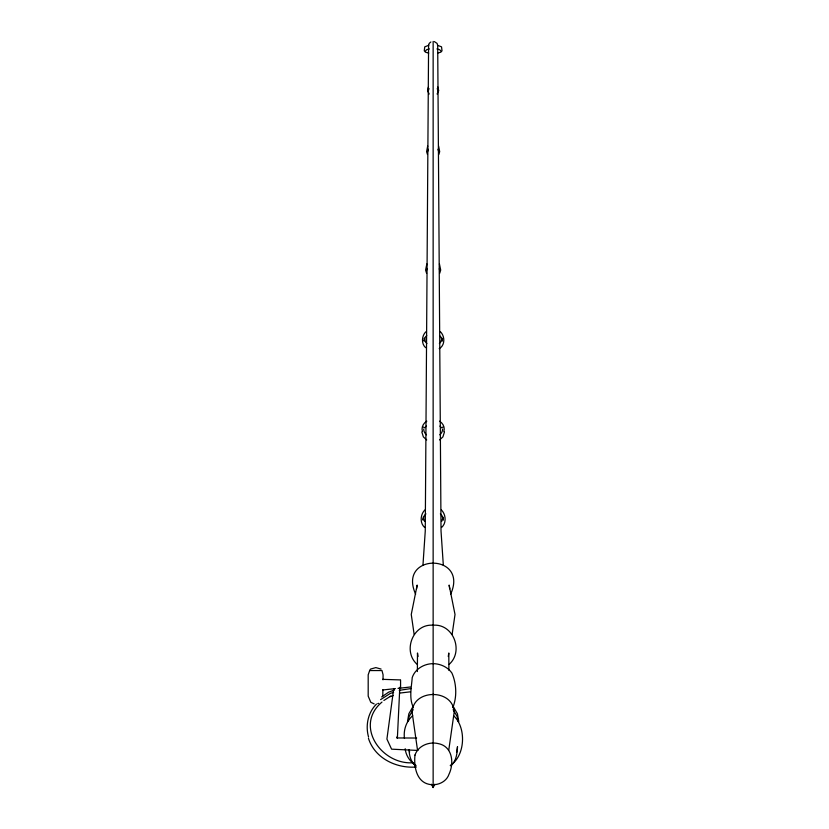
<?xml version="1.0" encoding="UTF-8"?>
<svg xmlns="http://www.w3.org/2000/svg" width="829" height="829" viewBox="0 0 829 829"><rect width="100%" height="100%" fill="white"/><g stroke="black" fill="none" stroke-linecap="round" stroke-linejoin="round"><path stroke-width="1.24" d="M417.381 671.552L417.484 652.993L418.023 656.506M382.791 696.142L382.874 689.873M383.019 679.832L383.081 674.816L381.982 670.557L369.672 670.557M399.806 687.293L397.36 738.463L396.645 737.136L397.702 737.955L416.645 738.038M422.956 565.254L425.256 531.078L428.583 45.398L429.194 43.419L430.862 41.978M423.122 518.073L422.925 520.104L424.293 515.679L425.919 513.845M393.734 688.526L386.915 739.074L391.589 749.167L417.951 750.452M448.758 750.172L454.157 712.349C453.525 688.567 412.759 688.567 412.127 712.349L417.526 750.172M452.137 634.382L455.017 614.476L449.131 585.067L449.691 588.787M428.386 90.641L429.018 88.579M427.567 151.655L428.313 149.241M426.707 270.057L426.925 268.617M416.593 588.787L417.153 585.067L411.257 614.476L414.137 634.382M444.448 431.971L442.924 436.862L439.577 439.93M407.495 721.562L408.863 713.717L412.977 706.66M408.396 721.116L409.08 716.65L413.153 709.665M443.059 517.068L441.733 521.358M448.261 656.506L448.8 652.993L448.893 670.309M456.665 752.183L457.504 746.722C457.152 753.561 456.354 761.074 450.789 765.82M369.931 669.78L368.19 674.816L368.19 696.142L370.791 702.287L374.169 703.904M425.578 50.849L426.593 49.74L429.36 48.921M428.406 87.014L427.557 90.641L429.194 94.05M427.691 145.977L426.603 151.655L427.474 154.484M438.81 154.484L439.681 151.655L438.582 145.977M426.852 263.923L425.588 270.057L426.603 273.321M439.681 273.321L440.696 270.057L439.432 263.923M450.644 594.206C469.307 552.819 396.967 552.819 415.64 594.206M452.821 707.603C457.142 696.982 456.52 683.469 451.888 673.013C447.639 666.993 440.406 663.77 433.142 663.646C424.251 663.697 415.132 668.827 412.231 677.542C411.495 687.376 408.842 698.412 413.453 707.603M431.494 784.224L433.142 787.55L434.79 784.224M437.09 94.05L438.717 90.641L437.878 87.014M425.826 331.797C421.723 335.786 421.091 343.693 425.609 347.662M426.717 335.569L425.277 337.196L424.065 341.133L424.324 338.128L425.505 341.942L426.904 343.527M439.37 343.527L440.769 341.942L441.95 338.128L442.22 341.133L441.007 337.196L439.557 335.569M426.334 426.065L424.8 427.795L423.35 427.07M424.904 509.939C420.324 514.343 419.619 523.068 424.666 527.441M441.619 527.441C446.665 523.068 445.95 514.343 441.37 509.939M449.204 664.288C463.898 651.356 453.473 623.512 433.142 625.221C412.811 623.512 402.376 651.356 417.07 664.288M412.707 715.686C406.22 721.323 403.308 730.059 404.469 738.494M376.501 704.07C367.941 712.474 365.309 725.634 368.553 737.022M382.003 702.059C353.672 725.727 381.827 765.426 413.547 762.711M381.651 696.961L388.625 692.174L394.428 690.029M439.204 348.636C445.235 345.403 444.997 336.149 440.458 331.797M450.24 765.478C465.401 755.799 466.561 727.582 453.577 715.686M380.604 699.614L390.262 693.458L393.63 692.298M383.868 700.484L390.853 696.028M370.573 669.065L375.827 667.604L381.071 669.065M442.924 427.07L441.484 427.795L439.95 426.065M390.107 696.671L393.35 695.469M377.713 703.676L378.687 703.313M399.246 690.36L411.143 688.526M428.79 45.294L424.738 46.849L424.272 50.849L425.453 52.165L428.707 53.118M437.577 53.118L440.821 52.165L442.012 50.849L441.546 46.849L437.494 45.294M399.081 688.308L410.293 686.992M399.847 693.065L410.293 691.832M382.573 689.997L395.423 688.609M397.993 688.329L400.573 688.06M416.407 767.001C396.469 768.68 374.718 758.297 368.439 738.297M382.573 679.345L400.573 679.925M436.924 48.921L439.691 49.74L440.696 50.849M434.323 41.585L437.09 43.419L437.702 45.398L441.028 531.078L443.328 565.254M426.707 439.93L423.35 436.862L421.837 431.971M416.044 765.478C410.2 761.934 405.796 755.602 405.205 748.722M440.365 513.845L441.992 515.679L443.36 520.104L443.163 518.073M453.308 706.66L457.411 713.717L458.779 721.562M453.131 709.665L457.204 716.65L457.888 721.116M415.495 765.82C410.935 761.82 409.257 755.799 409.07 749.924M437.256 88.579L437.899 90.641M437.971 149.241L438.717 151.655M424.552 521.358L423.225 517.068M439.36 268.617L439.577 270.057M409.277 749.996L409.609 752.183M433.142 41.45L433.142 625.045M433.142 625.221L433.142 693.935M433.142 694.153L433.142 787.55M400.573 680.371L400.573 687.614M422.438 431.526A11.078 9.596 0 0 1 426.79 421.173M439.494 421.173A11.078 9.596 0 0 1 443.847 431.526M442.582 429.039A9.44 8.176 0 0 1 439.816 434.821M426.469 434.821A9.44 8.176 0 0 1 423.702 429.039M414.987 755.053C413.795 765.944 416.168 781.509 428.894 784.286C436.831 786.141 446.292 782.307 448.997 774.245C454.375 762.929 452.51 746.131 438.002 743.551C428.925 741.427 418.085 745.81 414.987 755.053"/></g></svg>
